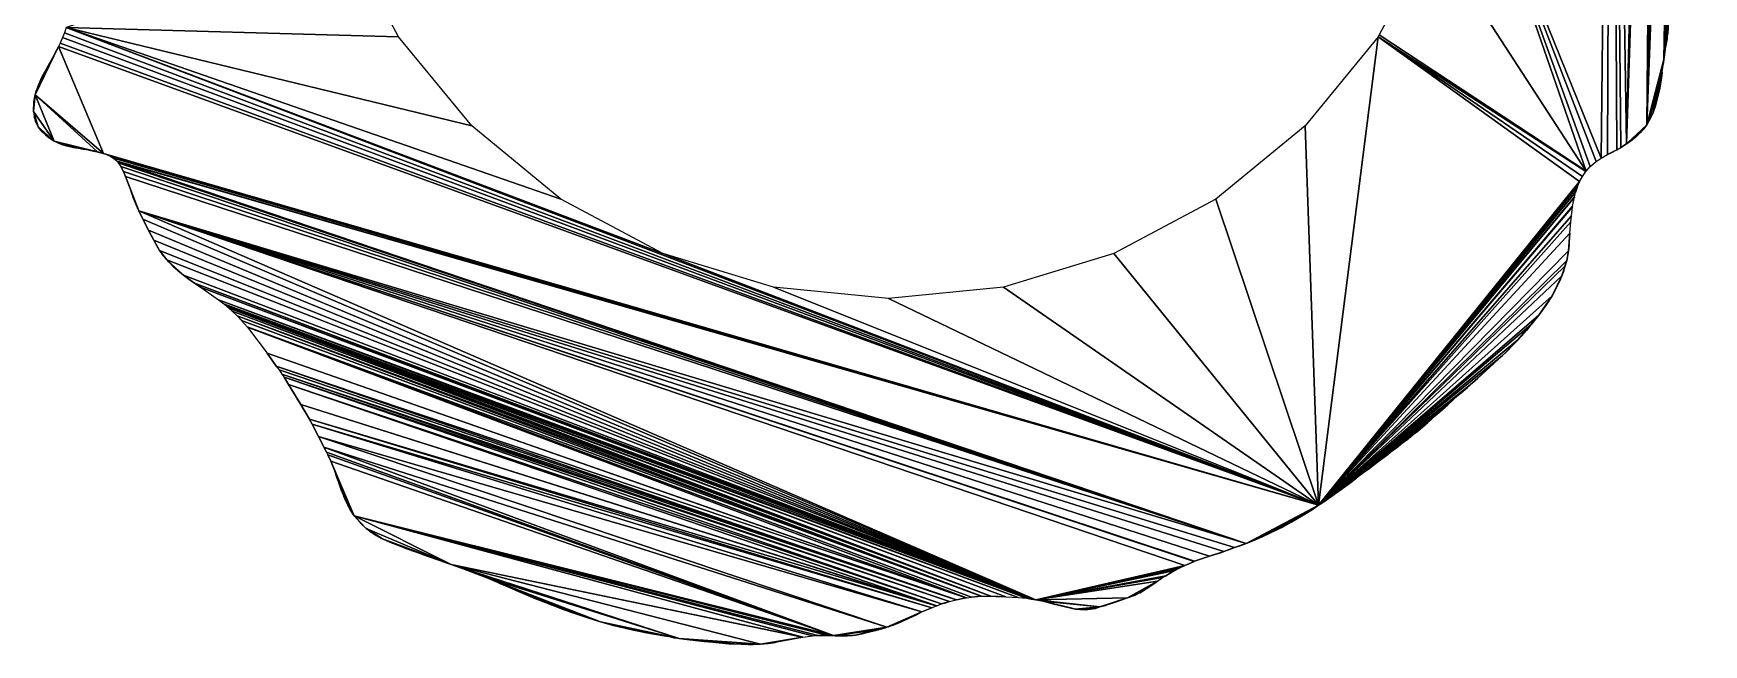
# Model space of a CAD drawing. Extents: x -97 to 93, y -98 to 94.
# Drawn here: x -90 to 85.8, y -98.4 to -34.1 of the extents above; entities that cross this region are included whole.
import ezdxf

# ---------------------------------------------------------------- set-up
doc = ezdxf.new("R2010")
doc.units = 0

msp = doc.modelspace()

# ---------------------------------------------------------------- linework, layer by layer
for points in [[(76.09, 53.18, 78), (60.81, -12.1, 78), (75.01, -47.22, 78)], [(76.09, 53.18, 78), (75.01, -47.22, 78), (75.66, -46.86, 78)], [(76.09, 53.18, 78), (75.66, -46.86, 78), (76.66, -46.34, 78)], [(76.09, 53.18, 78), (76.66, -46.34, 78), (77.06, -46.11, 78)], [(76.09, 53.18, 78), (77.06, -46.11, 78), (77.68, -45.74, 78)], [(79.73, 45.32, 78), (76.09, 53.18, 78), (77.68, -45.74, 78)], [(80.24, 44.28, 78), (79.73, 45.32, 78), (77.68, -45.74, 78)], [(80.36, 44.05, 78), (80.24, 44.28, 78), (77.68, -45.74, 78)], [(80.62, 43.55, 78), (80.36, 44.05, 78), (77.68, -45.74, 78)], [(80.62, 43.55, 78), (77.68, -45.74, 78), (79.8, -43.73, 78)], [(81.11, 42.69, 78), (80.62, 43.55, 78), (79.8, -43.73, 78)], [(81.36, 42.29, 78), (81.11, 42.69, 78), (79.8, -43.73, 78)], [(81.81, 41.66, 78), (81.36, 42.29, 78), (79.8, -43.73, 78)], [(82.23, 41.08, 78), (81.81, 41.66, 78), (79.8, -43.73, 78)], [(82.85, 40.29, 78), (82.23, 41.08, 78), (79.8, -43.73, 78)], [(82.96, 40.16, 78), (82.85, 40.29, 78), (79.8, -43.73, 78)], [(82.96, 40.16, 78), (79.8, -43.73, 78), (81.6, -36.86, 78)], [(82.96, 40.16, 78), (81.6, -36.86, 78), (81.73, -35.83, 78)], [(84.84, 37.32, 78), (82.96, 40.16, 78), (81.73, -35.83, 78)], [(84.84, 37.32, 78), (81.73, -35.83, 78), (81.77, -35.59, 78)], [(84.84, 37.32, 78), (81.77, -35.59, 78), (81.93, -34.66, 78)], [(84.84, 37.32, 78), (81.93, -34.66, 78), (81.95, -34.55, 78)], [(85.78, 32.82, 78), (84.84, 37.32, 78), (81.95, -34.55, 78)], [(85.78, 32.82, 78), (81.95, -34.55, 78), (82.04, -34.07, 78)], [(60.81, -12.1, 78), (57.28, -23.73, 78), (73.42, -48.6, 78)], [(60.81, -12.1, 78), (73.42, -48.6, 78), (73.85, -48.12, 78)], [(60.81, -12.1, 78), (73.85, -48.12, 78), (74.48, -47.58, 78)], [(60.81, -12.1, 78), (74.48, -47.58, 78), (75.01, -47.22, 78)], [(-86.53, -33.5, 78), (-51.55, -34.45, 78), (-57.28, -23.73, 78)], [(57.28, -23.73, 78), (51.65, -34.26, 78), (73.42, -48.6, 78)], [(-87.16, -35.14, 78), (-87.33, -35.48, 78), (45.27, -83.75, 78)], [(-86.91, -34.55, 78), (-87.16, -35.14, 78), (45.27, -83.75, 78)], [(-86.7, -34.03, 78), (-86.91, -34.55, 78), (45.27, -83.75, 78)], [(-86.53, -33.5, 78), (-86.7, -34.03, 78), (45.27, -83.75, 78)], [(-86.53, -33.5, 78), (45.27, -83.75, 78), (-23.73, -57.28, 78)], [(-86.53, -33.5, 78), (-23.73, -57.28, 78), (-34.45, -51.55, 78)], [(-86.53, -33.5, 78), (-34.45, -51.55, 78), (-43.84, -43.84, 78)], [(-86.53, -33.5, 78), (-43.84, -43.84, 78), (-51.55, -34.45, 78)], [(45.27, -83.75, 78), (51.55, -34.45, 78), (43.84, -43.84, 78)], [(45.27, -83.75, 78), (72.73, -49.68, 78), (51.55, -34.45, 78)], [(73.42, -48.6, 78), (51.65, -34.26, 78), (51.55, -34.45, 78)], [(51.55, -34.45, 78), (73.04, -49.16, 78), (73.39, -48.64, 78)], [(51.55, -34.45, 78), (73.39, -48.64, 78), (73.42, -48.6, 78)], [(72.73, -49.68, 78), (73.04, -49.16, 78), (51.55, -34.45, 78)], [(81.77, -35.59, 78), (81.83, -35.28, 78), (81.93, -34.66, 78)], [(-87.33, -35.48, 78), (-87.49, -35.81, 78), (-89.77, -40.57, 78)], [(-87.33, -35.48, 78), (-89.77, -40.57, 78), (-82.6, -46.74, 78)], [(-87.49, -35.81, 78), (-87.93, -36.64, 78), (-89.77, -40.57, 78)], [(-87.93, -36.64, 78), (-89.35, -39.36, 78), (-89.77, -40.57, 78)], [(-87.93, -36.64, 78), (-89.07, -38.72, 78), (-89.35, -39.36, 78)], [(-87.93, -36.64, 78), (-88.28, -37.25, 78), (-89.07, -38.72, 78)], [(-87.49, -35.81, 78), (-87.55, -35.92, 78), (-87.93, -36.64, 78)], [(-87.33, -35.48, 78), (-82.6, -46.74, 78), (45.27, -83.75, 78)], [(79.8, -43.73, 78), (81.57, -37.19, 78), (81.6, -36.86, 78)], [(81.57, -37.19, 78), (81.57, -37.19, 78), (81.6, -36.86, 78)], [(81.6, -36.86, 78), (81.72, -35.97, 78), (81.73, -35.83, 78)], [(79.8, -43.73, 78), (81.43, -38.2, 78), (81.57, -37.19, 78)], [(79.8, -43.73, 78), (81.43, -38.22, 78), (81.43, -38.2, 78)], [(79.8, -43.73, 78), (81.35, -38.77, 78), (81.43, -38.22, 78)], [(81.35, -38.77, 78), (81.42, -38.25, 78), (81.43, -38.22, 78)], [(81.35, -38.77, 78), (81.36, -38.72, 78), (81.42, -38.25, 78)], [(-89.35, -39.36, 78), (-89.67, -40.18, 78), (-89.77, -40.57, 78)], [(-89.67, -40.18, 78), (-89.7, -40.29, 78), (-89.77, -40.57, 78)], [(-89.35, -39.36, 78), (-89.53, -39.77, 78), (-89.67, -40.18, 78)], [(-89.07, -38.72, 78), (-89.34, -39.34, 78), (-89.35, -39.36, 78)], [(79.8, -43.73, 78), (81.17, -39.86, 78), (81.35, -38.77, 78)], [(79.8, -43.73, 78), (80.48, -42.42, 78), (81.17, -39.86, 78)], [(80.48, -42.42, 78), (80.73, -41.72, 78), (81.17, -39.86, 78)], [(80.73, -41.72, 78), (80.95, -40.86, 78), (81.17, -39.86, 78)], [(81.17, -39.86, 78), (81.32, -38.98, 78), (81.35, -38.77, 78)], [(81.17, -39.86, 78), (81.28, -39.25, 78), (81.32, -38.98, 78)], [(81.17, -39.86, 78), (81.27, -39.27, 78), (81.28, -39.25, 78)], [(-89.91, -41.3, 78), (-89.97, -41.85, 78), (-89.94, -42.33, 78)], [(-89.77, -40.57, 78), (-89.91, -41.3, 78), (-89.94, -42.33, 78)], [(-89.77, -40.57, 78), (-89.94, -42.33, 78), (-87.77, -45.43, 78)], [(-89.77, -40.57, 78), (-89.83, -40.81, 78), (-89.91, -41.3, 78)], [(-89.77, -40.57, 78), (-87.77, -45.43, 78), (-83.23, -46.58, 78)], [(-89.77, -40.57, 78), (-83.23, -46.58, 78), (-82.6, -46.74, 78)], [(80.48, -42.42, 78), (80.5, -42.38, 78), (80.73, -41.72, 78)], [(-89.94, -42.33, 78), (-89.94, -42.38, 78), (-89.93, -42.42, 78)], [(-89.94, -42.33, 78), (-89.93, -42.42, 78), (-89.48, -43.94, 78)], [(-89.94, -42.33, 78), (-89.48, -43.94, 78), (-87.77, -45.43, 78)], [(-89.93, -42.42, 78), (-89.89, -42.9, 78), (-89.48, -43.94, 78)], [(-89.89, -42.9, 78), (-89.76, -43.42, 78), (-89.48, -43.94, 78)], [(45.27, -83.75, 78), (43.84, -43.84, 78), (34.45, -51.55, 78)], [(77.68, -45.74, 78), (79.44, -44.18, 78), (79.8, -43.73, 78)], [(79.44, -44.18, 78), (79.65, -43.94, 78), (79.8, -43.73, 78)], [(79.8, -43.73, 78), (80.24, -42.95, 78), (80.48, -42.42, 78)], [(79.8, -43.73, 78), (79.99, -43.42, 78), (80.24, -42.95, 78)], [(80.24, -42.95, 78), (80.26, -42.91, 78), (80.48, -42.42, 78)], [(-89.48, -43.94, 78), (-89.07, -44.44, 78), (-89.06, -44.45, 78)], [(-89.48, -43.94, 78), (-89.06, -44.45, 78), (-88.7, -44.77, 78)], [(-89.48, -43.94, 78), (-88.7, -44.77, 78), (-87.77, -45.43, 78)], [(-89.06, -44.45, 78), (-89.05, -44.46, 78), (-88.7, -44.77, 78)], [(-88.7, -44.77, 78), (-88.45, -44.99, 78), (-88.36, -45.06, 78)], [(-88.7, -44.77, 78), (-88.36, -45.06, 78), (-87.77, -45.43, 78)], [(-88.36, -45.06, 78), (-88.1, -45.23, 78), (-87.77, -45.43, 78)], [(-87.77, -45.43, 78), (-87.29, -45.67, 78), (-87.15, -45.72, 78)], [(-87.77, -45.43, 78), (-87.15, -45.72, 78), (-86.77, -45.85, 78)], [(-87.77, -45.43, 78), (-86.77, -45.85, 78), (-84.18, -46.37, 78)], [(-87.77, -45.43, 78), (-84.18, -46.37, 78), (-83.64, -46.48, 78)], [(-87.77, -45.43, 78), (-83.64, -46.48, 78), (-83.23, -46.58, 78)], [(77.68, -45.74, 78), (79.23, -44.43, 78), (79.44, -44.18, 78)], [(77.68, -45.74, 78), (79.19, -44.48, 78), (79.23, -44.43, 78)], [(77.68, -45.74, 78), (78.66, -44.99, 78), (79.19, -44.48, 78)], [(77.68, -45.74, 78), (78.08, -45.45, 78), (78.66, -44.99, 78)], [(78.66, -44.99, 78), (78.67, -44.98, 78), (79.19, -44.48, 78)], [(79.19, -44.48, 78), (79.23, -44.44, 78), (79.23, -44.43, 78)], [(79.19, -44.48, 78), (79.21, -44.46, 78), (79.23, -44.44, 78)], [(-87.15, -45.72, 78), (-86.86, -45.82, 78), (-86.77, -45.85, 78)], [(-86.77, -45.85, 78), (-85.73, -46.11, 78), (-85.01, -46.23, 78)], [(-86.77, -45.85, 78), (-85.01, -46.23, 78), (-84.18, -46.37, 78)], [(-85.01, -46.23, 78), (-84.96, -46.24, 78), (-84.18, -46.37, 78)], [(-84.96, -46.24, 78), (-84.21, -46.37, 78), (-84.18, -46.37, 78)], [(-84.18, -46.37, 78), (-83.96, -46.42, 78), (-83.64, -46.48, 78)], [(-83.64, -46.48, 78), (-83.27, -46.57, 78), (-83.23, -46.58, 78)], [(-83.23, -46.58, 78), (-83.2, -46.59, 78), (-82.6, -46.74, 78)], [(-82.6, -46.74, 78), (-82.36, -46.83, 78), (45.27, -83.75, 78)], [(-82.36, -46.83, 78), (-82.12, -46.91, 78), (45.27, -83.75, 78)], [(-82.12, -46.91, 78), (-82.08, -46.93, 78), (45.27, -83.75, 78)], [(-82.08, -46.93, 78), (-81.81, -47.07, 78), (45.27, -83.75, 78)], [(-81.81, -47.07, 78), (-81.55, -47.24, 78), (45.27, -83.75, 78)], [(-81.55, -47.24, 78), (-81.16, -47.56, 78), (45.27, -83.75, 78)], [(75.66, -46.86, 78), (76.04, -46.67, 78), (76.66, -46.34, 78)], [(77.06, -46.11, 78), (77.1, -46.09, 78), (77.68, -45.74, 78)], [(-81.16, -47.56, 78), (-81.14, -47.58, 78), (45.27, -83.75, 78)], [(-81.14, -47.58, 78), (-81.12, -47.6, 78), (37.65, -87.77, 78)], [(-81.14, -47.58, 78), (37.65, -87.77, 78), (45.27, -83.75, 78)], [(-81.12, -47.6, 78), (-81.04, -47.71, 78), (37.65, -87.77, 78)], [(-81.04, -47.71, 78), (-80.75, -48.12, 78), (37.65, -87.77, 78)], [(-80.75, -48.12, 78), (-80.73, -48.16, 78), (-80.49, -48.64, 78)], [(-80.75, -48.12, 78), (-80.49, -48.64, 78), (37.65, -87.77, 78)], [(-80.49, -48.64, 78), (-80.34, -49, 78), (-80.26, -49.16, 78)], [(-80.49, -48.64, 78), (-80.26, -49.16, 78), (37.65, -87.77, 78)], [(-80.26, -49.16, 78), (-80.13, -49.51, 78), (-78.87, -52.78, 78)], [(-80.26, -49.16, 78), (-78.87, -52.78, 78), (37.65, -87.77, 78)], [(-80.13, -49.51, 78), (-79.99, -49.93, 78), (-79.97, -49.97, 78)], [(-80.13, -49.51, 78), (-79.97, -49.97, 78), (-78.87, -52.78, 78)], [(-79.97, -49.97, 78), (-79.67, -50.77, 78), (-78.87, -52.78, 78)], [(-79.67, -50.77, 78), (-79.5, -51.32, 78), (-79.16, -52.14, 78)], [(-79.67, -50.77, 78), (-79.16, -52.14, 78), (-78.87, -52.78, 78)], [(45.27, -83.75, 78), (72.71, -49.73, 78), (72.73, -49.68, 78)], [(45.27, -83.75, 78), (72.52, -50.21, 78), (72.71, -49.73, 78)], [(45.27, -83.75, 78), (72.34, -50.73, 78), (72.52, -50.21, 78)], [(45.27, -83.75, 78), (72.31, -50.82, 78), (72.34, -50.73, 78)], [(45.27, -83.75, 78), (72.19, -51.29, 78), (72.31, -50.82, 78)], [(72.34, -50.73, 78), (72.35, -50.68, 78), (72.52, -50.21, 78)], [(-79.5, -51.32, 78), (-79.4, -51.56, 78), (-79.16, -52.14, 78)], [(-79.16, -52.14, 78), (-79.07, -52.35, 78), (-78.91, -52.7, 78)], [(-79.16, -52.14, 78), (-78.91, -52.7, 78), (-78.87, -52.78, 78)], [(-78.91, -52.7, 78), (-78.9, -52.72, 78), (-78.87, -52.78, 78)], [(45.27, -83.75, 78), (34.45, -51.55, 78), (23.73, -57.28, 78)], [(45.27, -83.75, 78), (72.18, -51.34, 78), (72.19, -51.29, 78)], [(45.27, -83.75, 78), (72, -52.29, 78), (72.18, -51.34, 78)], [(45.27, -83.75, 78), (71.99, -52.35, 78), (72, -52.29, 78)], [(45.27, -83.75, 78), (71.87, -53.32, 78), (71.99, -52.35, 78)], [(-78.87, -52.78, 78), (-78.62, -53.34, 78), (-78.44, -53.67, 78)], [(-78.87, -52.78, 78), (-78.44, -53.67, 78), (15.52, -93.71, 78)], [(-78.87, -52.78, 78), (15.52, -93.71, 78), (31.18, -90.09, 78)], [(-78.87, -52.78, 78), (31.18, -90.09, 78), (32.18, -89.68, 78)], [(-78.87, -52.78, 78), (32.18, -89.68, 78), (32.22, -89.66, 78)], [(-78.87, -52.78, 78), (32.22, -89.66, 78), (33.79, -89.12, 78)], [(-78.87, -52.78, 78), (33.79, -89.12, 78), (35.3, -88.62, 78)], [(-78.87, -52.78, 78), (35.3, -88.62, 78), (36.42, -88.22, 78)], [(-78.87, -52.78, 78), (36.42, -88.22, 78), (37.65, -87.77, 78)], [(-78.44, -53.67, 78), (-78.06, -54.42, 78), (-77.85, -54.81, 78)], [(-78.44, -53.67, 78), (-77.85, -54.81, 78), (15.52, -93.71, 78)], [(45.27, -83.75, 78), (71.8, -53.95, 78), (71.87, -53.32, 78)], [(45.27, -83.75, 78), (71.71, -55.14, 78), (71.8, -53.95, 78)], [(-77.85, -54.81, 78), (-77.84, -54.83, 78), (-77.29, -55.88, 78)], [(-77.85, -54.81, 78), (-77.29, -55.88, 78), (15.52, -93.71, 78)], [(-77.84, -54.83, 78), (-77.54, -55.42, 78), (-77.29, -55.88, 78)], [(-77.29, -55.88, 78), (-77.13, -56.2, 78), (-76.69, -56.95, 78)], [(-77.29, -55.88, 78), (-76.69, -56.95, 78), (15.52, -93.71, 78)], [(-77.13, -56.2, 78), (-76.99, -56.47, 78), (-76.69, -56.95, 78)], [(45.27, -83.75, 78), (71.57, -56.99, 78), (71.71, -55.14, 78)], [(71.57, -56.99, 78), (71.64, -56.38, 78), (71.71, -55.14, 78)], [(-76.69, -56.95, 78), (-76.67, -56.99, 78), (-75.93, -57.95, 78)], [(-76.69, -56.95, 78), (-75.93, -57.95, 78), (15.52, -93.71, 78)], [(-76.67, -56.99, 78), (-76.33, -57.46, 78), (-75.93, -57.95, 78)], [(-75.93, -57.95, 78), (-75.82, -58.07, 78), (-75.66, -58.23, 78)], [(-75.93, -57.95, 78), (-75.66, -58.23, 78), (-74.16, -59.53, 78)], [(-75.93, -57.95, 78), (-74.16, -59.53, 78), (15.52, -93.71, 78)], [(45.27, -83.75, 78), (-12.1, -60.81, 78), (-23.73, -57.28, 78)], [(45.27, -83.75, 78), (23.73, -57.28, 78), (12.1, -60.81, 78)], [(45.27, -83.75, 78), (71.38, -57.99, 78), (71.57, -56.99, 78)], [(45.27, -83.75, 78), (71.21, -58.58, 78), (71.38, -57.99, 78)], [(71.21, -58.58, 78), (71.37, -58.03, 78), (71.38, -57.99, 78)], [(71.38, -57.99, 78), (71.56, -57.03, 78), (71.57, -56.99, 78)], [(71.38, -57.99, 78), (71.5, -57.51, 78), (71.56, -57.03, 78)], [(71.57, -56.99, 78), (71.64, -56.47, 78), (71.64, -56.38, 78)], [(-75.66, -58.23, 78), (-75.29, -58.61, 78), (-74.16, -59.53, 78)], [(-75.29, -58.61, 78), (-74.76, -59.06, 78), (-74.16, -59.53, 78)], [(-74.16, -59.53, 78), (-73.46, -60.07, 78), (-73.35, -60.14, 78)], [(-74.16, -59.53, 78), (-73.35, -60.14, 78), (-73, -60.4, 78)], [(-74.16, -59.53, 78), (-73, -60.4, 78), (15.52, -93.71, 78)], [(45.27, -83.75, 78), (70.86, -59.62, 78), (71.21, -58.58, 78)], [(45.27, -83.75, 78), (69.83, -61.73, 78), (70.86, -59.62, 78)], [(69.83, -61.73, 78), (70.48, -60.51, 78), (70.86, -59.62, 78)], [(70.48, -60.51, 78), (70.73, -59.97, 78), (70.86, -59.62, 78)], [(70.86, -59.62, 78), (71.06, -59.08, 78), (71.21, -58.58, 78)], [(70.86, -59.62, 78), (70.86, -59.61, 78), (71.06, -59.08, 78)], [(70.86, -59.62, 78), (70.86, -59.62, 78), (70.86, -59.61, 78)], [(71.21, -58.58, 78), (71.23, -58.51, 78), (71.37, -58.03, 78)], [(71.21, -58.58, 78), (71.22, -58.56, 78), (71.23, -58.51, 78)], [(-73.35, -60.14, 78), (-73.23, -60.23, 78), (-73, -60.4, 78)], [(-73, -60.4, 78), (-72.68, -60.61, 78), (-72.33, -60.86, 78)], [(-73, -60.4, 78), (-72.33, -60.86, 78), (14.86, -93.6, 78)], [(-73, -60.4, 78), (14.86, -93.6, 78), (15.52, -93.71, 78)], [(-72.68, -60.61, 78), (-72.49, -60.75, 78), (-72.33, -60.86, 78)], [(-72.33, -60.86, 78), (-70.5, -62.13, 78), (14.52, -93.55, 78)], [(-72.33, -60.86, 78), (14.52, -93.55, 78), (14.86, -93.6, 78)], [(45.27, -83.75, 78), (0, -62, 78), (-12.1, -60.81, 78)], [(45.27, -83.75, 78), (12.1, -60.81, 78), (0, -62, 78)], [(69.83, -61.73, 78), (70.27, -60.92, 78), (70.48, -60.51, 78)], [(69.83, -61.73, 78), (70.11, -61.23, 78), (70.27, -60.92, 78)], [(70.27, -60.92, 78), (70.37, -60.74, 78), (70.48, -60.51, 78)], [(70.48, -60.51, 78), (70.65, -60.14, 78), (70.73, -59.97, 78)], [(-70.5, -62.13, 78), (-69.87, -62.6, 78), (13.64, -93.47, 78)], [(-70.5, -62.13, 78), (13.64, -93.47, 78), (14.52, -93.55, 78)], [(-69.87, -62.6, 78), (-69.65, -62.78, 78), (12.35, -93.4, 78)], [(-69.87, -62.6, 78), (12.35, -93.4, 78), (13.64, -93.47, 78)], [(-69.65, -62.78, 78), (-69.37, -63.02, 78), (10.78, -93.33, 78)], [(-69.65, -62.78, 78), (10.78, -93.33, 78), (12.35, -93.4, 78)], [(-69.37, -63.02, 78), (-69.1, -63.27, 78), (-69.04, -63.32, 78)], [(-69.37, -63.02, 78), (-69.04, -63.32, 78), (10.78, -93.33, 78)], [(45.27, -83.75, 78), (68.44, -63.75, 78), (69.83, -61.73, 78)], [(68.44, -63.75, 78), (69.24, -62.62, 78), (69.83, -61.73, 78)], [(68.44, -63.75, 78), (69.22, -62.66, 78), (69.24, -62.62, 78)], [(68.44, -63.75, 78), (68.75, -63.34, 78), (69.22, -62.66, 78)], [(69.24, -62.62, 78), (69.53, -62.21, 78), (69.83, -61.73, 78)], [(-69.04, -63.32, 78), (-68.54, -63.81, 78), (10.78, -93.33, 78)], [(-68.54, -63.81, 78), (-68.12, -64.25, 78), (-68.07, -64.3, 78)], [(-68.54, -63.81, 78), (-68.07, -64.3, 78), (9.78, -93.34, 78)], [(-68.54, -63.81, 78), (9.78, -93.34, 78), (10.78, -93.33, 78)], [(-68.07, -64.3, 78), (-67.46, -64.98, 78), (9.75, -93.34, 78)], [(-68.07, -64.3, 78), (9.75, -93.34, 78), (9.78, -93.34, 78)], [(-67.46, -64.98, 78), (-67.43, -65.01, 78), (8.73, -93.43, 78)], [(-67.46, -64.98, 78), (8.73, -93.43, 78), (9.75, -93.34, 78)], [(-67.43, -65.01, 78), (-65.36, -67.77, 78), (8.21, -93.5, 78)], [(-67.43, -65.01, 78), (8.21, -93.5, 78), (8.73, -93.43, 78)], [(45.27, -83.75, 78), (67.61, -64.79, 78), (68.44, -63.75, 78)], [(45.27, -83.75, 78), (66.24, -66.35, 78), (67.61, -64.79, 78)], [(66.24, -66.35, 78), (67.13, -65.38, 78), (67.61, -64.79, 78)], [(67.13, -65.38, 78), (67.17, -65.33, 78), (67.61, -64.79, 78)], [(67.61, -64.79, 78), (68.42, -63.78, 78), (68.44, -63.75, 78)], [(67.61, -64.79, 78), (67.71, -64.68, 78), (68.42, -63.78, 78)], [(67.61, -64.79, 78), (67.66, -64.73, 78), (67.71, -64.68, 78)], [(67.61, -64.79, 78), (67.63, -64.77, 78), (67.66, -64.73, 78)], [(67.71, -64.68, 78), (68.21, -64.06, 78), (68.42, -63.78, 78)], [(45.27, -83.75, 78), (64.62, -68, 78), (66.24, -66.35, 78)], [(64.62, -68, 78), (65.48, -67.14, 78), (66.24, -66.35, 78)], [(65.48, -67.14, 78), (66.15, -66.45, 78), (66.24, -66.35, 78)], [(66.24, -66.35, 78), (66.66, -65.92, 78), (67.13, -65.38, 78)], [(-65.36, -67.77, 78), (-64.44, -69.06, 78), (-64.41, -69.11, 78)], [(-65.36, -67.77, 78), (-64.41, -69.11, 78), (8.19, -93.5, 78)], [(-65.36, -67.77, 78), (8.19, -93.5, 78), (8.21, -93.5, 78)], [(45.27, -83.75, 78), (61.22, -71.08, 78), (64.62, -68, 78)], [(61.22, -71.08, 78), (62.01, -70.38, 78), (64.62, -68, 78)], [(62.01, -70.38, 78), (63.9, -68.68, 78), (64.62, -68, 78)], [(64.62, -68, 78), (65.27, -67.37, 78), (65.48, -67.14, 78)], [(64.62, -68, 78), (65, -67.65, 78), (65.27, -67.37, 78)], [(-64.41, -69.11, 78), (-64.12, -69.52, 78), (7.15, -93.71, 78)], [(-64.41, -69.11, 78), (7.15, -93.71, 78), (8.19, -93.5, 78)], [(-64.12, -69.52, 78), (-63.82, -69.95, 78), (7.12, -93.71, 78)], [(-64.12, -69.52, 78), (7.12, -93.71, 78), (7.15, -93.71, 78)], [(-63.82, -69.95, 78), (-63.59, -70.29, 78), (6.44, -93.9, 78)], [(-63.82, -69.95, 78), (6.44, -93.9, 78), (7.12, -93.71, 78)], [(-63.59, -70.29, 78), (-63.48, -70.47, 78), (-63.11, -71.04, 78)], [(-63.59, -70.29, 78), (-63.11, -71.04, 78), (5.6, -94.15, 78)], [(-63.59, -70.29, 78), (5.6, -94.15, 78), (6.44, -93.9, 78)], [(-63.11, -71.04, 78), (-62.77, -71.6, 78), (-62.77, -71.61, 78)], [(-63.11, -71.04, 78), (-62.77, -71.61, 78), (-61.82, -73.17, 78)], [(-63.11, -71.04, 78), (-61.82, -73.17, 78), (5.08, -94.33, 78)], [(-63.11, -71.04, 78), (5.08, -94.33, 78), (5.6, -94.15, 78)], [(-62.77, -71.61, 78), (-62.21, -72.55, 78), (-61.82, -73.17, 78)], [(45.27, -83.75, 78), (59.96, -72.19, 78), (61.22, -71.08, 78)], [(59.96, -72.19, 78), (61.19, -71.11, 78), (61.22, -71.08, 78)], [(59.96, -72.19, 78), (60.73, -71.53, 78), (61.19, -71.11, 78)], [(59.96, -72.19, 78), (60.45, -71.79, 78), (60.73, -71.53, 78)], [(60.73, -71.53, 78), (60.92, -71.37, 78), (61.19, -71.11, 78)], [(61.22, -71.08, 78), (61.99, -70.4, 78), (62.01, -70.38, 78)], [(61.22, -71.08, 78), (61.95, -70.44, 78), (61.99, -70.4, 78)], [(61.22, -71.08, 78), (61.81, -70.57, 78), (61.95, -70.44, 78)], [(-62.21, -72.55, 78), (-62.16, -72.63, 78), (-61.82, -73.17, 78)], [(-61.82, -73.17, 78), (-61.56, -73.65, 78), (-61.53, -73.69, 78)], [(-61.82, -73.17, 78), (-61.53, -73.69, 78), (-61.38, -73.93, 78)], [(-61.82, -73.17, 78), (-61.38, -73.93, 78), (-60.92, -74.71, 78)], [(-61.82, -73.17, 78), (-60.92, -74.71, 78), (5.04, -94.35, 78)], [(-61.82, -73.17, 78), (5.04, -94.35, 78), (5.08, -94.33, 78)], [(45.27, -83.75, 78), (58.85, -73.18, 78), (59.96, -72.19, 78)], [(45.27, -83.75, 78), (57.23, -74.61, 78), (58.85, -73.18, 78)], [(57.23, -74.61, 78), (57.76, -74.17, 78), (58.85, -73.18, 78)], [(58.85, -73.18, 78), (59.37, -72.74, 78), (59.96, -72.19, 78)], [(-60.92, -74.71, 78), (-60.91, -74.73, 78), (-60.65, -75.21, 78)], [(-60.92, -74.71, 78), (-60.65, -75.21, 78), (4.56, -94.55, 78)], [(-60.92, -74.71, 78), (4.56, -94.55, 78), (5.04, -94.35, 78)], [(-60.91, -74.73, 78), (-60.89, -74.77, 78), (-60.65, -75.21, 78)], [(-60.65, -75.21, 78), (-60.36, -75.78, 78), (-59.97, -76.53, 78)], [(-60.65, -75.21, 78), (-59.97, -76.53, 78), (3.52, -94.99, 78)], [(-60.65, -75.21, 78), (3.52, -94.99, 78), (4.56, -94.55, 78)], [(45.27, -83.75, 78), (55.22, -76.32, 78), (57.23, -74.61, 78)], [(55.22, -76.32, 78), (57.18, -74.66, 78), (57.23, -74.61, 78)], [(55.22, -76.32, 78), (56.75, -75.06, 78), (57.18, -74.66, 78)], [(55.22, -76.32, 78), (56.48, -75.28, 78), (56.75, -75.06, 78)], [(55.22, -76.32, 78), (55.7, -75.95, 78), (56.48, -75.28, 78)], [(56.48, -75.28, 78), (56.7, -75.1, 78), (56.75, -75.06, 78)], [(56.75, -75.06, 78), (56.78, -75.03, 78), (57.18, -74.66, 78)], [(-59.97, -76.53, 78), (-59.63, -77.2, 78), (-59.39, -77.64, 78)], [(-59.97, -76.53, 78), (-59.39, -77.64, 78), (-0.18, -96.6, 78)], [(-59.97, -76.53, 78), (-0.18, -96.6, 78), (3.52, -94.99, 78)], [(45.27, -83.75, 78), (49.44, -80.75, 78), (55.22, -76.32, 78)], [(49.44, -80.75, 78), (51.5, -79.18, 78), (55.22, -76.32, 78)], [(51.5, -79.18, 78), (54.19, -77.13, 78), (55.22, -76.32, 78)], [(51.5, -79.18, 78), (53.06, -78.01, 78), (54.19, -77.13, 78)], [(53.06, -78.01, 78), (54.14, -77.17, 78), (54.19, -77.13, 78)], [(53.06, -78.01, 78), (53.12, -77.96, 78), (54.14, -77.17, 78)], [(53.12, -77.96, 78), (53.65, -77.59, 78), (54.14, -77.17, 78)], [(54.19, -77.13, 78), (54.7, -76.77, 78), (55.22, -76.32, 78)], [(54.19, -77.13, 78), (54.65, -76.81, 78), (54.7, -76.77, 78)], [(55.22, -76.32, 78), (55.67, -75.98, 78), (55.7, -75.95, 78)], [(-59.39, -77.64, 78), (-59.24, -77.96, 78), (-59.12, -78.18, 78)], [(-59.39, -77.64, 78), (-59.12, -78.18, 78), (-5.76, -97.47, 78)], [(-59.39, -77.64, 78), (-5.76, -97.47, 78), (-0.18, -96.6, 78)], [(-59.12, -78.18, 78), (-59, -78.44, 78), (-5.76, -97.47, 78)], [(-59, -78.44, 78), (-58.92, -78.65, 78), (-58.68, -79.13, 78)], [(-59, -78.44, 78), (-58.68, -79.13, 78), (-5.76, -97.47, 78)], [(51.5, -79.18, 78), (52.54, -78.43, 78), (53.06, -78.01, 78)], [(53.06, -78.01, 78), (53.1, -77.99, 78), (53.12, -77.96, 78)], [(53.12, -77.96, 78), (53.6, -77.62, 78), (53.65, -77.59, 78)], [(-58.68, -79.13, 78), (-58.57, -79.39, 78), (-56.21, -84.86, 78)], [(-58.68, -79.13, 78), (-56.21, -84.86, 78), (-5.76, -97.47, 78)], [(-58.57, -79.39, 78), (-58.47, -79.65, 78), (-56.21, -84.86, 78)], [(-58.47, -79.65, 78), (-58.15, -80.52, 78), (-56.21, -84.86, 78)], [(-58.15, -80.52, 78), (-58.06, -80.77, 78), (-57.87, -81.28, 78)], [(-58.15, -80.52, 78), (-57.87, -81.28, 78), (-56.21, -84.86, 78)], [(-58.06, -80.77, 78), (-58.05, -80.82, 78), (-57.87, -81.28, 78)], [(45.27, -83.75, 78), (48.03, -81.82, 78), (49.44, -80.75, 78)], [(48.03, -81.82, 78), (48.97, -81.12, 78), (49.44, -80.75, 78)], [(48.97, -81.12, 78), (49.04, -81.07, 78), (49.44, -80.75, 78)], [(49.44, -80.75, 78), (50, -80.33, 78), (51.5, -79.18, 78)], [(50, -80.33, 78), (50.51, -79.96, 78), (51.5, -79.18, 78)], [(-57.87, -81.28, 78), (-57.56, -82.2, 78), (-57.54, -82.23, 78)], [(-57.87, -81.28, 78), (-57.54, -82.23, 78), (-56.21, -84.86, 78)], [(-57.54, -82.23, 78), (-57.43, -82.49, 78), (-56.21, -84.86, 78)], [(-57.43, -82.49, 78), (-57.29, -82.85, 78), (-56.21, -84.86, 78)], [(45.27, -83.75, 78), (47.39, -82.27, 78), (48.03, -81.82, 78)], [(45.27, -83.75, 78), (46.95, -82.6, 78), (47.39, -82.27, 78)], [(45.27, -83.75, 78), (46.89, -82.64, 78), (46.95, -82.6, 78)], [(46.89, -82.64, 78), (46.9, -82.63, 78), (46.95, -82.6, 78)], [(47.39, -82.27, 78), (47.61, -82.12, 78), (48.03, -81.82, 78)], [(48.03, -81.82, 78), (48.15, -81.75, 78), (48.97, -81.12, 78)], [(-57.29, -82.85, 78), (-57.2, -83.08, 78), (-56.89, -83.76, 78)], [(-57.29, -82.85, 78), (-56.89, -83.76, 78), (-56.21, -84.86, 78)], [(-57.2, -83.08, 78), (-57, -83.56, 78), (-56.89, -83.76, 78)], [(-56.89, -83.76, 78), (-56.7, -84.13, 78), (-56.68, -84.16, 78)], [(-56.89, -83.76, 78), (-56.68, -84.16, 78), (-56.21, -84.86, 78)], [(-56.68, -84.16, 78), (-56.4, -84.62, 78), (-56.21, -84.86, 78)], [(37.65, -87.77, 78), (44.75, -84.1, 78), (45.27, -83.75, 78)], [(37.65, -87.77, 78), (43.81, -84.69, 78), (44.75, -84.1, 78)], [(43.81, -84.69, 78), (44.61, -84.19, 78), (44.75, -84.1, 78)], [(44.75, -84.1, 78), (44.79, -84.07, 78), (45.27, -83.75, 78)], [(45.27, -83.75, 78), (45.81, -83.4, 78), (46.89, -82.64, 78)], [(45.27, -83.75, 78), (45.51, -83.6, 78), (45.81, -83.4, 78)], [(-56.21, -84.86, 78), (-55.88, -85.25, 78), (-55.86, -85.27, 78)], [(-56.21, -84.86, 78), (-55.86, -85.27, 78), (-54.96, -86.19, 78)], [(-56.21, -84.86, 78), (-54.96, -86.19, 78), (-46.02, -89.99, 78)], [(-56.21, -84.86, 78), (-46.02, -89.99, 78), (-9.01, -97.64, 78)], [(-56.21, -84.86, 78), (-9.01, -97.64, 78), (-7.97, -97.51, 78)], [(-56.21, -84.86, 78), (-7.97, -97.51, 78), (-7.44, -97.47, 78)], [(-56.21, -84.86, 78), (-7.44, -97.47, 78), (-7.41, -97.47, 78)], [(-56.21, -84.86, 78), (-7.41, -97.47, 78), (-6.33, -97.46, 78)], [(-56.21, -84.86, 78), (-6.33, -97.46, 78), (-5.88, -97.47, 78)], [(-56.21, -84.86, 78), (-5.88, -97.47, 78), (-5.76, -97.47, 78)], [(-55.86, -85.27, 78), (-55.47, -85.7, 78), (-54.96, -86.19, 78)], [(37.65, -87.77, 78), (42.45, -85.5, 78), (43.81, -84.69, 78)], [(37.65, -87.77, 78), (40.29, -86.64, 78), (42.45, -85.5, 78)], [(40.29, -86.64, 78), (41.9, -85.81, 78), (42.45, -85.5, 78)], [(40.29, -86.64, 78), (41.66, -85.95, 78), (41.9, -85.81, 78)], [(40.29, -86.64, 78), (41.61, -85.98, 78), (41.66, -85.95, 78)], [(41.9, -85.81, 78), (42.13, -85.69, 78), (42.45, -85.5, 78)], [(42.45, -85.5, 78), (43.65, -84.79, 78), (43.81, -84.69, 78)], [(42.45, -85.5, 78), (42.7, -85.37, 78), (43.65, -84.79, 78)], [(-54.96, -86.19, 78), (-54.94, -86.21, 78), (-54.93, -86.22, 78)], [(-54.96, -86.19, 78), (-54.93, -86.22, 78), (-53.22, -87.29, 78)], [(-54.96, -86.19, 78), (-53.22, -87.29, 78), (-46.02, -89.99, 78)], [(-54.93, -86.22, 78), (-54.89, -86.24, 78), (-53.22, -87.29, 78)], [(-54.89, -86.24, 78), (-54.41, -86.61, 78), (-53.9, -86.94, 78)], [(-54.89, -86.24, 78), (-53.9, -86.94, 78), (-53.22, -87.29, 78)], [(-54.41, -86.61, 78), (-53.94, -86.92, 78), (-53.9, -86.94, 78)], [(-53.9, -86.94, 78), (-53.4, -87.21, 78), (-53.35, -87.24, 78)], [(-53.9, -86.94, 78), (-53.35, -87.24, 78), (-53.22, -87.29, 78)], [(-53.35, -87.24, 78), (-53.33, -87.25, 78), (-53.31, -87.25, 78)], [(-53.35, -87.24, 78), (-53.31, -87.25, 78), (-53.22, -87.29, 78)], [(-53.22, -87.29, 78), (-52.2, -87.74, 78), (-52.18, -87.75, 78)], [(-53.22, -87.29, 78), (-52.18, -87.75, 78), (-51.28, -88.1, 78)], [(-53.22, -87.29, 78), (-51.28, -88.1, 78), (-49.67, -88.7, 78)], [(-53.22, -87.29, 78), (-49.67, -88.7, 78), (-48.44, -89.14, 78)], [(-53.22, -87.29, 78), (-48.44, -89.14, 78), (-47.11, -89.6, 78)], [(-53.22, -87.29, 78), (-47.11, -89.6, 78), (-46.02, -89.99, 78)], [(-52.18, -87.75, 78), (-51.55, -88, 78), (-51.28, -88.1, 78)], [(36.42, -88.22, 78), (37.07, -88, 78), (37.65, -87.77, 78)], [(37.65, -87.77, 78), (38.84, -87.29, 78), (40.29, -86.64, 78)], [(37.65, -87.77, 78), (37.83, -87.7, 78), (38.84, -87.29, 78)], [(37.65, -87.77, 78), (37.72, -87.74, 78), (37.83, -87.7, 78)], [(37.72, -87.74, 78), (37.74, -87.74, 78), (37.83, -87.7, 78)], [(37.83, -87.7, 78), (38.6, -87.4, 78), (38.84, -87.29, 78)], [(38.84, -87.29, 78), (39.34, -87.08, 78), (40.29, -86.64, 78)], [(38.84, -87.29, 78), (39.24, -87.13, 78), (39.34, -87.08, 78)], [(39.34, -87.08, 78), (40.06, -86.75, 78), (40.29, -86.64, 78)], [(-51.28, -88.1, 78), (-50.78, -88.3, 78), (-50.77, -88.31, 78)], [(-51.28, -88.1, 78), (-50.77, -88.31, 78), (-49.67, -88.7, 78)], [(-50.77, -88.31, 78), (-50.76, -88.31, 78), (-49.67, -88.7, 78)], [(-49.67, -88.7, 78), (-49.27, -88.85, 78), (-48.83, -89, 78)], [(-49.67, -88.7, 78), (-48.83, -89, 78), (-48.44, -89.14, 78)], [(-48.83, -89, 78), (-48.63, -89.08, 78), (-48.44, -89.14, 78)], [(-48.44, -89.14, 78), (-48.2, -89.23, 78), (-48.09, -89.27, 78)], [(-48.44, -89.14, 78), (-48.09, -89.27, 78), (-47.88, -89.34, 78)], [(-48.44, -89.14, 78), (-47.88, -89.34, 78), (-47.11, -89.6, 78)], [(-47.88, -89.34, 78), (-47.84, -89.36, 78), (-47.11, -89.6, 78)], [(-47.11, -89.6, 78), (-46.42, -89.85, 78), (-46.42, -89.85, 78)], [(-47.11, -89.6, 78), (-46.42, -89.85, 78), (-46.02, -89.99, 78)], [(32.22, -89.66, 78), (33.75, -89.13, 78), (33.79, -89.12, 78)], [(33.79, -89.12, 78), (34.35, -88.94, 78), (35.3, -88.62, 78)], [(34.35, -88.94, 78), (34.87, -88.79, 78), (35.3, -88.62, 78)], [(35.3, -88.62, 78), (36.36, -88.24, 78), (36.42, -88.22, 78)], [(35.3, -88.62, 78), (35.89, -88.42, 78), (36.36, -88.24, 78)], [(36.42, -88.22, 78), (36.78, -88.1, 78), (37.07, -88, 78)], [(-46.42, -89.85, 78), (-46.41, -89.86, 78), (-46.02, -89.99, 78)], [(-46.02, -89.99, 78), (-44.93, -90.38, 78), (-44.83, -90.41, 78)], [(-46.02, -89.99, 78), (-44.83, -90.41, 78), (-22.02, -97.77, 78)], [(-46.02, -89.99, 78), (-22.02, -97.77, 78), (-13.47, -98.39, 78)], [(-46.02, -89.99, 78), (-13.47, -98.39, 78), (-9.05, -97.64, 78)], [(-46.02, -89.99, 78), (-9.05, -97.64, 78), (-9.01, -97.64, 78)], [(-44.83, -90.41, 78), (-43.63, -90.86, 78), (-22.02, -97.77, 78)], [(-43.63, -90.86, 78), (-43.55, -90.89, 78), (-42.16, -91.43, 78)], [(-43.63, -90.86, 78), (-42.16, -91.43, 78), (-22.02, -97.77, 78)], [(15.52, -93.71, 78), (30.61, -90.37, 78), (31.18, -90.09, 78)], [(15.52, -93.71, 78), (30.13, -90.61, 78), (30.61, -90.37, 78)], [(15.52, -93.71, 78), (30.12, -90.62, 78), (30.13, -90.61, 78)], [(15.52, -93.71, 78), (29.18, -91.18, 78), (30.12, -90.62, 78)], [(15.52, -93.71, 78), (28.86, -91.38, 78), (29.18, -91.18, 78)], [(15.52, -93.71, 78), (28.32, -91.74, 78), (28.86, -91.38, 78)], [(29.18, -91.18, 78), (30.09, -90.64, 78), (30.12, -90.62, 78)], [(30.13, -90.61, 78), (30.17, -90.59, 78), (30.61, -90.37, 78)], [(30.61, -90.37, 78), (31.13, -90.11, 78), (31.18, -90.09, 78)], [(31.18, -90.09, 78), (31.71, -89.88, 78), (32.18, -89.68, 78)], [(31.18, -90.09, 78), (31.57, -89.94, 78), (31.71, -89.88, 78)], [(-42.16, -91.43, 78), (-41.4, -91.75, 78), (-30.31, -96.02, 78)], [(-42.16, -91.43, 78), (-30.31, -96.02, 78), (-22.02, -97.77, 78)], [(-41.4, -91.75, 78), (-41.34, -91.77, 78), (-41.32, -91.78, 78)], [(-41.4, -91.75, 78), (-41.32, -91.78, 78), (-30.31, -96.02, 78)], [(-41.32, -91.78, 78), (-40.87, -91.99, 78), (-40.28, -92.25, 78)], [(-41.32, -91.78, 78), (-40.28, -92.25, 78), (-39.32, -92.66, 78)], [(-41.32, -91.78, 78), (-39.32, -92.66, 78), (-30.31, -96.02, 78)], [(-40.28, -92.25, 78), (-40.12, -92.32, 78), (-39.32, -92.66, 78)], [(-39.32, -92.66, 78), (-39.28, -92.68, 78), (-39.18, -92.72, 78)], [(-39.32, -92.66, 78), (-39.18, -92.72, 78), (-35.8, -94.1, 78)], [(-39.32, -92.66, 78), (-35.8, -94.1, 78), (-30.31, -96.02, 78)], [(-39.18, -92.72, 78), (-38.57, -92.99, 78), (-37.22, -93.56, 78)], [(-39.18, -92.72, 78), (-37.22, -93.56, 78), (-35.8, -94.1, 78)], [(15.52, -93.71, 78), (25.15, -93.52, 78), (28.32, -91.74, 78)], [(25.15, -93.52, 78), (27.07, -92.59, 78), (28.32, -91.74, 78)], [(25.15, -93.52, 78), (26.43, -92.99, 78), (27.07, -92.59, 78)], [(25.15, -93.52, 78), (25.96, -93.21, 78), (26.43, -92.99, 78)], [(26.43, -92.99, 78), (26.48, -92.96, 78), (27.07, -92.59, 78)], [(27.07, -92.59, 78), (27.2, -92.51, 78), (28.32, -91.74, 78)], [(27.07, -92.59, 78), (27.12, -92.56, 78), (27.2, -92.51, 78)], [(27.2, -92.51, 78), (28.02, -91.95, 78), (28.32, -91.74, 78)], [(27.2, -92.51, 78), (27.74, -92.15, 78), (28.02, -91.95, 78)], [(-37.22, -93.56, 78), (-37.19, -93.57, 78), (-35.8, -94.1, 78)], [(-35.8, -94.1, 78), (-35.77, -94.12, 78), (-35.1, -94.39, 78)], [(-35.8, -94.1, 78), (-35.1, -94.39, 78), (-33.11, -95.11, 78)], [(-35.8, -94.1, 78), (-33.11, -95.11, 78), (-30.31, -96.02, 78)], [(-35.1, -94.39, 78), (-34.13, -94.76, 78), (-33.11, -95.11, 78)], [(3.52, -94.99, 78), (4.52, -94.57, 78), (4.56, -94.55, 78)], [(5.6, -94.15, 78), (6.04, -94.03, 78), (6.44, -93.9, 78)], [(7.15, -93.71, 78), (8.15, -93.51, 78), (8.19, -93.5, 78)], [(8.73, -93.43, 78), (8.76, -93.42, 78), (9.75, -93.34, 78)], [(10.78, -93.33, 78), (11.29, -93.36, 78), (11.33, -93.36, 78)], [(10.78, -93.33, 78), (11.33, -93.36, 78), (11.34, -93.36, 78)], [(10.78, -93.33, 78), (11.34, -93.36, 78), (12.35, -93.4, 78)], [(14.86, -93.6, 78), (15.01, -93.64, 78), (15.04, -93.65, 78)], [(14.86, -93.6, 78), (15.04, -93.65, 78), (15.52, -93.71, 78)], [(15.52, -93.71, 78), (22.26, -94.46, 78), (25.15, -93.52, 78)], [(15.52, -93.71, 78), (15.76, -93.76, 78), (16.27, -93.85, 78)], [(15.52, -93.71, 78), (16.27, -93.85, 78), (22.26, -94.46, 78)], [(16.27, -93.85, 78), (17.05, -94.06, 78), (17.46, -94.16, 78)], [(16.27, -93.85, 78), (17.46, -94.16, 78), (19.69, -94.68, 78)], [(16.27, -93.85, 78), (19.69, -94.68, 78), (22.26, -94.46, 78)], [(17.46, -94.16, 78), (19.16, -94.56, 78), (19.17, -94.57, 78)], [(17.46, -94.16, 78), (19.17, -94.57, 78), (19.69, -94.68, 78)], [(19.17, -94.57, 78), (19.2, -94.57, 78), (19.69, -94.68, 78)], [(19.69, -94.68, 78), (21.26, -94.7, 78), (22.26, -94.46, 78)], [(19.69, -94.68, 78), (20.22, -94.73, 78), (20.7, -94.75, 78)], [(19.69, -94.68, 78), (20.7, -94.75, 78), (21.26, -94.7, 78)], [(20.7, -94.75, 78), (20.74, -94.75, 78), (21.26, -94.7, 78)], [(21.26, -94.7, 78), (22.03, -94.53, 78), (22.26, -94.46, 78)], [(21.26, -94.7, 78), (21.78, -94.61, 78), (22.03, -94.53, 78)], [(22.26, -94.46, 78), (23.55, -94.05, 78), (25.15, -93.52, 78)], [(22.26, -94.46, 78), (23.45, -94.09, 78), (23.55, -94.05, 78)], [(22.26, -94.46, 78), (23, -94.24, 78), (23.45, -94.09, 78)], [(22.26, -94.46, 78), (22.83, -94.3, 78), (23, -94.24, 78)], [(23.55, -94.05, 78), (23.87, -93.95, 78), (25.15, -93.52, 78)], [(-33.11, -95.11, 78), (-31.61, -95.62, 78), (-30.4, -95.99, 78)], [(-33.11, -95.11, 78), (-30.4, -95.99, 78), (-30.31, -96.02, 78)], [(-30.31, -96.02, 78), (-29.89, -96.14, 78), (-29.08, -96.37, 78)], [(-30.31, -96.02, 78), (-29.08, -96.37, 78), (-28.19, -96.58, 78)], [(-30.31, -96.02, 78), (-28.19, -96.58, 78), (-28.11, -96.6, 78)], [(-30.31, -96.02, 78), (-28.11, -96.6, 78), (-26.27, -97, 78)], [(-30.31, -96.02, 78), (-26.27, -97, 78), (-23.06, -97.59, 78)], [(-30.31, -96.02, 78), (-23.06, -97.59, 78), (-22.02, -97.77, 78)], [(-28.19, -96.58, 78), (-28.16, -96.59, 78), (-28.11, -96.6, 78)], [(-28.11, -96.6, 78), (-27.8, -96.67, 78), (-27.56, -96.72, 78)], [(-28.11, -96.6, 78), (-27.56, -96.72, 78), (-26.27, -97, 78)], [(-5.76, -97.47, 78), (-1.23, -96.9, 78), (-0.18, -96.6, 78)], [(-1.23, -96.9, 78), (-0.44, -96.69, 78), (-0.18, -96.6, 78)], [(-0.44, -96.69, 78), (-0.32, -96.65, 78), (-0.18, -96.6, 78)], [(-0.18, -96.6, 78), (2.95, -95.28, 78), (3.52, -94.99, 78)], [(-0.18, -96.6, 78), (1.02, -96.18, 78), (2.95, -95.28, 78)], [(-0.18, -96.6, 78), (0.34, -96.43, 78), (1.02, -96.18, 78)], [(-0.18, -96.6, 78), (0.01, -96.54, 78), (0.34, -96.43, 78)], [(0.34, -96.43, 78), (0.38, -96.42, 78), (1.02, -96.18, 78)], [(1.02, -96.18, 78), (2.93, -95.29, 78), (2.95, -95.28, 78)], [(1.02, -96.18, 78), (1.42, -96.01, 78), (2.93, -95.29, 78)], [(2.95, -95.28, 78), (2.99, -95.26, 78), (3.52, -94.99, 78)], [(2.95, -95.28, 78), (2.98, -95.27, 78), (2.99, -95.26, 78)], [(-27.56, -96.72, 78), (-26.96, -96.87, 78), (-26.27, -97, 78)], [(-26.27, -97, 78), (-25.64, -97.14, 78), (-23.6, -97.51, 78)], [(-26.27, -97, 78), (-23.6, -97.51, 78), (-23.12, -97.58, 78)], [(-26.27, -97, 78), (-23.12, -97.58, 78), (-23.06, -97.59, 78)], [(-23.06, -97.59, 78), (-22.58, -97.7, 78), (-22.11, -97.75, 78)], [(-23.06, -97.59, 78), (-22.11, -97.75, 78), (-22.02, -97.77, 78)], [(-22.11, -97.75, 78), (-22.06, -97.76, 78), (-22.02, -97.77, 78)], [(-22.02, -97.77, 78), (-21.49, -97.85, 78), (-20.3, -98, 78)], [(-22.02, -97.77, 78), (-20.3, -98, 78), (-20.25, -98, 78)], [(-22.02, -97.77, 78), (-20.25, -98, 78), (-18.93, -98.14, 78)], [(-22.02, -97.77, 78), (-18.93, -98.14, 78), (-18.84, -98.15, 78)], [(-22.02, -97.77, 78), (-18.84, -98.15, 78), (-16.78, -98.33, 78)], [(-22.02, -97.77, 78), (-16.78, -98.33, 78), (-16.22, -98.36, 78)], [(-22.02, -97.77, 78), (-16.22, -98.36, 78), (-13.47, -98.39, 78)], [(-20.25, -98, 78), (-19.38, -98.11, 78), (-18.93, -98.14, 78)], [(-18.84, -98.15, 78), (-18.12, -98.22, 78), (-16.78, -98.33, 78)], [(-16.78, -98.33, 78), (-16.32, -98.36, 78), (-16.22, -98.36, 78)], [(-16.22, -98.36, 78), (-14.75, -98.42, 78), (-14.52, -98.42, 78)], [(-16.22, -98.36, 78), (-14.52, -98.42, 78), (-13.47, -98.39, 78)], [(-14.52, -98.42, 78), (-14.23, -98.43, 78), (-13.47, -98.39, 78)], [(-13.47, -98.39, 78), (-9.98, -97.81, 78), (-9.05, -97.64, 78)], [(-13.47, -98.39, 78), (-11.72, -98.15, 78), (-9.98, -97.81, 78)], [(-13.47, -98.39, 78), (-12.14, -98.24, 78), (-11.72, -98.15, 78)], [(-13.47, -98.39, 78), (-12.66, -98.32, 78), (-12.14, -98.24, 78)], [(-12.14, -98.24, 78), (-11.9, -98.2, 78), (-11.72, -98.15, 78)], [(-7.41, -97.47, 78), (-7.22, -97.47, 78), (-6.33, -97.46, 78)], [(-5.76, -97.47, 78), (-3.47, -97.42, 78), (-1.23, -96.9, 78)], [(-5.76, -97.47, 78), (-4.34, -97.5, 78), (-3.47, -97.42, 78)], [(-5.76, -97.47, 78), (-5.61, -97.49, 78), (-4.88, -97.51, 78)], [(-5.76, -97.47, 78), (-4.88, -97.51, 78), (-4.34, -97.5, 78)], [(-4.88, -97.51, 78), (-4.83, -97.52, 78), (-4.34, -97.5, 78)], [(-4.34, -97.5, 78), (-4.29, -97.5, 78), (-3.47, -97.42, 78)], [(-4.34, -97.5, 78), (-4.31, -97.5, 78), (-4.29, -97.5, 78)], [(-4.29, -97.5, 78), (-3.79, -97.46, 78), (-3.47, -97.42, 78)], [(-3.47, -97.42, 78), (-1.83, -97.06, 78), (-1.23, -96.9, 78)], [(-3.47, -97.42, 78), (-2.75, -97.28, 78), (-1.83, -97.06, 78)], [(-3.47, -97.42, 78), (-3.27, -97.39, 78), (-2.75, -97.28, 78)], [(-1.83, -97.06, 78), (-1.62, -97.01, 78), (-1.23, -96.9, 78)], [(-1.23, -96.9, 78), (-0.85, -96.8, 78), (-0.44, -96.69, 78)]]:
    msp.add_3dface(points)

doc.saveas('drawing.dxf')
